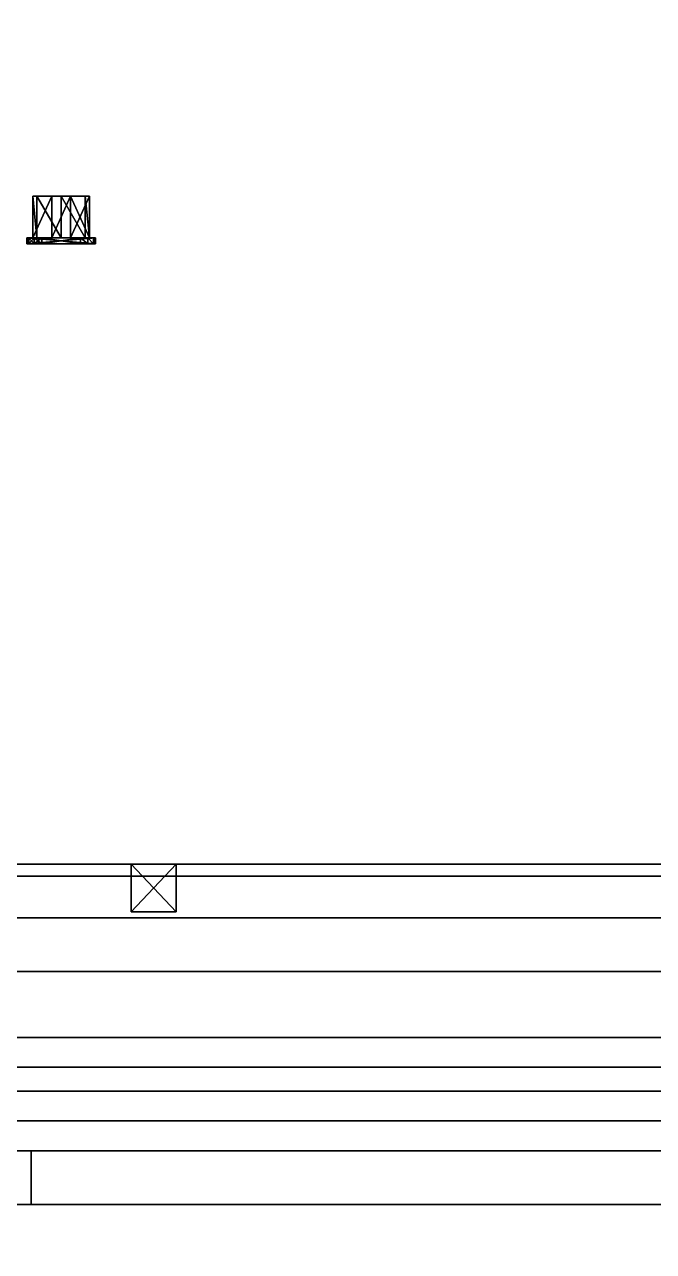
# Model space of a CAD drawing. Extents: x 0 to 2992, y -2739 to 0.
# Drawn here: x 969.8 to 1180.4, y -713.7 to -302.9 of the extents above; entities that cross this region are included whole.
import ezdxf

# ---------------------------------------------------------------- set-up
doc = ezdxf.new("R2010")
doc.units = 0
for name, color, linetype in [('LAYER0', 7, 'CONTINUOUS'), ('LAYER103', 7, 'CONTINUOUS'), ('LAYER112', 7, 'CONTINUOUS'), ('LAYER117', 7, 'CONTINUOUS'), ('LAYER126', 7, 'CONTINUOUS'), ('LAYER240', 9, 'CONTINUOUS'), ('LAYER258', 7, 'CONTINUOUS'), ('LAYER260', 7, 'CONTINUOUS'), ('LAYER263', 253, 'CONTINUOUS'), ('LAYER270', 7, 'CONTINUOUS'), ('LAYER283', 7, 'CONTINUOUS'), ('LAYER285', 7, 'CONTINUOUS'), ('LAYER288', 253, 'CONTINUOUS'), ('LAYER295', 7, 'CONTINUOUS'), ('LAYER308', 7, 'CONTINUOUS'), ('LAYER310', 7, 'CONTINUOUS'), ('LAYER313', 253, 'CONTINUOUS'), ('LAYER320', 7, 'CONTINUOUS'), ('LAYER333', 7, 'CONTINUOUS'), ('LAYER335', 7, 'CONTINUOUS'), ('LAYER338', 253, 'CONTINUOUS'), ('LAYER345', 7, 'CONTINUOUS'), ('LAYER362', 9, 'CONTINUOUS'), ('LAYER363', 9, 'CONTINUOUS'), ('LAYER92', 7, 'CONTINUOUS'), ('LAYER94', 7, 'CONTINUOUS'), ('LAYER97', 7, 'CONTINUOUS')]:
    doc.layers.add(name, color=color, linetype=linetype)

msp = doc.modelspace()

# ---------------------------------------------------------------- linework, layer by layer
at = {"layer": 'LAYER0', "invisible_edges": 1}
for points in [[(2992.49, 0), (0, -2716.32), (0, 0), (2992.49, 0)], [(2992.49, -2716.32, 5), (0, 0, 5), (0, -2716.32, 5), (2992.49, -2716.32, 5)], [(0, 0, 5), (2992.49, -2716.32, 5), (2992.49, 0, 5), (0, 0, 5)], [(0, -2716.32), (2992.49, 0), (2992.49, -2716.32), (0, -2716.32)]]:
    msp.add_3dface(points, dxfattribs=at)
at = {"layer": 'LAYER103', "invisible_edges": 1}
for points in [[(577, -144.6001, 871), (1364, -620.0001, 871), (1364, -144.6001, 871), (577, -144.6001, 871)], [(1364, -620.0001, 871), (577, -144.6001, 871), (577, -620.0001, 871), (1364, -620.0001, 871)], [(577, -620.0001, 853), (1364, -144.6001, 853), (1364, -620.0001, 853), (577, -620.0001, 853)], [(1364, -144.6001, 853), (577, -620.0001, 853), (577, -144.6001, 853), (1364, -144.6001, 853)], [(577, -620.0001, 853), (1364, -620.0001, 871), (577, -620.0001, 871), (577, -620.0001, 853)], [(1364, -620.0001, 871), (577, -620.0001, 853), (1364, -620.0001, 853), (1364, -620.0001, 871)]]:
    msp.add_3dface(points, dxfattribs=at)
at = {"layer": 'LAYER112'}
for points in [[(972.4824, -360.3, 875.5686), (982, -360.3, 869), (973.9165, -360.3, 866.613), (972.4824, -360.3, 875.5686)], [(982, -360.3, 875.5), (982, -360.3, 869), (972.4824, -360.3, 875.5686), (982, -360.3, 875.5)], [(978.8775, -360.3, 882), (982, -360.3, 875.5), (972.4824, -360.3, 875.5686), (978.8775, -360.3, 882)], [(973.9165, -374.3, 866.613), (972.4824, -360.3, 875.5686), (973.9165, -360.3, 866.613), (973.9165, -374.3, 866.613)], [(972.4824, -374.3, 875.5686), (972.4824, -360.3, 875.5686), (973.9165, -374.3, 866.613), (972.4824, -374.3, 875.5686)], [(972.4824, -374.3, 875.5686), (978.8775, -360.3, 882), (972.4824, -360.3, 875.5686), (972.4824, -374.3, 875.5686)], [(978.8775, -374.3, 882), (978.8775, -360.3, 882), (972.4824, -374.3, 875.5686), (978.8775, -374.3, 882)], [(972.4824, -374.3, 875.5686), (978.8775, -360.3, 882), (978.8775, -374.3, 882), (972.4824, -374.3, 875.5686)], [(972.4824, -360.3, 875.5686), (978.8775, -360.3, 882), (972.4824, -374.3, 875.5686), (972.4824, -360.3, 875.5686)], [(973.9165, -374.3, 866.613), (972.4824, -360.3, 875.5686), (972.4824, -374.3, 875.5686), (973.9165, -374.3, 866.613)], [(973.9165, -360.3, 866.613), (972.4824, -360.3, 875.5686), (973.9165, -374.3, 866.613), (973.9165, -360.3, 866.613)], [(972.4824, -360.3, 875.5686), (973.9165, -360.3, 866.613), (982, -360.3, 875.5), (972.4824, -360.3, 875.5686)], [(982, -360.3, 882), (972.4824, -360.3, 875.5686), (982, -360.3, 875.5), (982, -360.3, 882)], [(978.8775, -360.3, 882), (972.4824, -360.3, 875.5686), (982, -360.3, 882), (978.8775, -360.3, 882)], [(973.9165, -360.3, 866.613), (982, -360.3, 869), (982, -360.3, 862.5), (973.9165, -360.3, 866.613)], [(982, -374.3, 862.5), (973.9165, -360.3, 866.613), (982, -360.3, 862.5), (982, -374.3, 862.5)], [(973.9165, -374.3, 866.613), (973.9165, -360.3, 866.613), (982, -374.3, 862.5), (973.9165, -374.3, 866.613)], [(982, -374.3, 862.5), (973.9165, -360.3, 866.613), (973.9165, -374.3, 866.613), (982, -374.3, 862.5)], [(982, -360.3, 862.5), (973.9165, -360.3, 866.613), (982, -374.3, 862.5), (982, -360.3, 862.5)], [(973.9165, -360.3, 866.613), (982, -360.3, 862.5), (982, -360.3, 869), (973.9165, -360.3, 866.613)], [(982, -360.3, 875.5), (973.9165, -360.3, 866.613), (982, -360.3, 869), (982, -360.3, 875.5)], [(985.1225, -360.3, 882), (978.8775, -374.3, 882), (985.1225, -374.3, 882), (985.1225, -360.3, 882)], [(978.8775, -360.3, 882), (978.8775, -374.3, 882), (985.1225, -360.3, 882), (978.8775, -360.3, 882)], [(982, -360.3, 882), (982, -360.3, 875.5), (978.8775, -360.3, 882), (982, -360.3, 882)], [(978.8775, -374.3, 882), (985.1225, -360.3, 882), (985.1225, -374.3, 882), (978.8775, -374.3, 882)], [(978.8775, -360.3, 882), (985.1225, -360.3, 882), (978.8775, -374.3, 882), (978.8775, -360.3, 882)], [(982, -360.3, 869), (990.0835, -360.3, 866.613), (982, -360.3, 862.5), (982, -360.3, 869)], [(982, -360.3, 882), (991.5176, -360.3, 875.5686), (982, -360.3, 875.5), (982, -360.3, 882)], [(985.1225, -360.3, 882), (991.5176, -360.3, 875.5686), (982, -360.3, 882), (985.1225, -360.3, 882)], [(982, -360.3, 862.5), (990.0835, -374.3, 866.613), (982, -374.3, 862.5), (982, -360.3, 862.5)], [(990.0835, -360.3, 866.613), (990.0835, -374.3, 866.613), (982, -360.3, 862.5), (990.0835, -360.3, 866.613)], [(982, -360.3, 875.5), (990.0835, -360.3, 866.613), (982, -360.3, 869), (982, -360.3, 875.5)], [(991.5176, -360.3, 875.5686), (990.0835, -360.3, 866.613), (982, -360.3, 875.5), (991.5176, -360.3, 875.5686)], [(990.0835, -374.3, 866.613), (982, -360.3, 862.5), (982, -374.3, 862.5), (990.0835, -374.3, 866.613)], [(990.0835, -360.3, 866.613), (982, -360.3, 862.5), (990.0835, -374.3, 866.613), (990.0835, -360.3, 866.613)], [(990.0835, -360.3, 866.613), (982, -360.3, 862.5), (982, -360.3, 869), (990.0835, -360.3, 866.613)], [(982, -360.3, 875.5), (990.0835, -360.3, 866.613), (982, -360.3, 869), (982, -360.3, 875.5)], [(991.5176, -360.3, 875.5686), (990.0835, -360.3, 866.613), (982, -360.3, 875.5), (991.5176, -360.3, 875.5686)], [(982, -360.3, 882), (991.5176, -360.3, 875.5686), (982, -360.3, 875.5), (982, -360.3, 882)], [(985.1225, -360.3, 882), (991.5176, -360.3, 875.5686), (982, -360.3, 882), (985.1225, -360.3, 882)], [(991.5176, -374.3, 875.5686), (985.1225, -360.3, 882), (985.1225, -374.3, 882), (991.5176, -374.3, 875.5686)], [(991.5176, -360.3, 875.5686), (985.1225, -360.3, 882), (991.5176, -374.3, 875.5686), (991.5176, -360.3, 875.5686)], [(985.1225, -374.3, 882), (991.5176, -360.3, 875.5686), (991.5176, -374.3, 875.5686), (985.1225, -374.3, 882)], [(985.1225, -360.3, 882), (991.5176, -360.3, 875.5686), (985.1225, -374.3, 882), (985.1225, -360.3, 882)], [(990.0835, -360.3, 866.613), (991.5176, -374.3, 875.5686), (990.0835, -374.3, 866.613), (990.0835, -360.3, 866.613)], [(991.5176, -360.3, 875.5686), (991.5176, -374.3, 875.5686), (990.0835, -360.3, 866.613), (991.5176, -360.3, 875.5686)], [(991.5176, -374.3, 875.5686), (990.0835, -360.3, 866.613), (990.0835, -374.3, 866.613), (991.5176, -374.3, 875.5686)], [(991.5176, -360.3, 875.5686), (990.0835, -360.3, 866.613), (991.5176, -374.3, 875.5686), (991.5176, -360.3, 875.5686)], [(970.5, -374.3, 882), (993.5, -374.3, 866), (993.5, -374.3, 882), (970.5, -374.3, 882)], [(970.5, -374.3, 866), (993.5, -374.3, 866), (970.5, -374.3, 882), (970.5, -374.3, 866)], [(970.5, -374.3, 866), (970.5, -376.29, 882), (970.5, -376.29, 866), (970.5, -374.3, 866)], [(970.5, -374.3, 882), (970.5, -376.29, 882), (970.5, -374.3, 866), (970.5, -374.3, 882)], [(993.5, -376.29, 882), (970.5, -374.3, 882), (970.5, -376.29, 882), (993.5, -376.29, 882)], [(993.5, -374.3, 882), (970.5, -374.3, 882), (993.5, -376.29, 882), (993.5, -374.3, 882)], [(970.5, -376.29, 882), (970.5, -374.3, 866), (970.5, -376.29, 866), (970.5, -376.29, 882)], [(970.5, -374.3, 882), (970.5, -374.3, 866), (970.5, -376.29, 882), (970.5, -374.3, 882)], [(971.1699, -376.29, 863.5), (970.5, -374.3, 866), (971.1699, -374.3, 863.5), (971.1699, -376.29, 863.5)], [(970.5, -376.29, 866), (970.5, -374.3, 866), (971.1699, -376.29, 863.5), (970.5, -376.29, 866)], [(970.5, -376.29, 882), (993.5, -374.3, 882), (993.5, -376.29, 882), (970.5, -376.29, 882)], [(970.5, -374.3, 882), (993.5, -374.3, 882), (970.5, -376.29, 882), (970.5, -374.3, 882)], [(970.5, -374.3, 866), (993.5, -374.3, 882), (993.5, -374.3, 866), (970.5, -374.3, 866)], [(970.5, -374.3, 882), (993.5, -374.3, 882), (970.5, -374.3, 866), (970.5, -374.3, 882)], [(970.5, -374.3, 866), (993.5, -374.3, 866), (971.1699, -374.3, 863.5), (970.5, -374.3, 866)], [(992.8301, -374.3, 863.5), (970.5, -374.3, 866), (993.5, -374.3, 866), (992.8301, -374.3, 863.5)], [(971.1699, -374.3, 863.5), (970.5, -374.3, 866), (992.8301, -374.3, 863.5), (971.1699, -374.3, 863.5)], [(970.5, -376.29, 866), (971.1699, -374.3, 863.5), (971.1699, -376.29, 863.5), (970.5, -376.29, 866)], [(970.5, -374.3, 866), (971.1699, -374.3, 863.5), (970.5, -376.29, 866), (970.5, -374.3, 866)], [(970.5, -376.29, 882), (993.5, -376.29, 866), (993.5, -376.29, 882), (970.5, -376.29, 882)], [(970.5, -376.29, 866), (993.5, -376.29, 866), (970.5, -376.29, 882), (970.5, -376.29, 866)], [(993.5, -376.29, 866), (970.5, -376.29, 882), (970.5, -376.29, 866), (993.5, -376.29, 866)], [(993.5, -376.29, 882), (970.5, -376.29, 882), (993.5, -376.29, 866), (993.5, -376.29, 882)], [(970.5, -376.29, 866), (971.1699, -376.29, 863.5), (993.5, -376.29, 866), (970.5, -376.29, 866)], [(992.8301, -376.29, 863.5), (970.5, -376.29, 866), (993.5, -376.29, 866), (992.8301, -376.29, 863.5)], [(971.1699, -376.29, 863.5), (970.5, -376.29, 866), (992.8301, -376.29, 863.5), (971.1699, -376.29, 863.5)], [(973, -376.29, 861.6699), (971.1699, -374.3, 863.5), (973, -374.3, 861.6699), (973, -376.29, 861.6699)], [(971.1699, -376.29, 863.5), (971.1699, -374.3, 863.5), (973, -376.29, 861.6699), (971.1699, -376.29, 863.5)], [(971.1699, -374.3, 863.5), (993.5, -374.3, 866), (992.8301, -374.3, 863.5), (971.1699, -374.3, 863.5)], [(971.1699, -374.3, 863.5), (992.8301, -374.3, 863.5), (973, -374.3, 861.6699), (971.1699, -374.3, 863.5)], [(991, -374.3, 861.6699), (971.1699, -374.3, 863.5), (992.8301, -374.3, 863.5), (991, -374.3, 861.6699)], [(973, -374.3, 861.6699), (971.1699, -374.3, 863.5), (991, -374.3, 861.6699), (973, -374.3, 861.6699)], [(971.1699, -376.29, 863.5), (973, -374.3, 861.6699), (973, -376.29, 861.6699), (971.1699, -376.29, 863.5)], [(971.1699, -374.3, 863.5), (973, -374.3, 861.6699), (971.1699, -376.29, 863.5), (971.1699, -374.3, 863.5)], [(993.5, -376.29, 866), (971.1699, -376.29, 863.5), (992.8301, -376.29, 863.5), (993.5, -376.29, 866)], [(991, -376.29, 861.6699), (971.1699, -376.29, 863.5), (973, -376.29, 861.6699), (991, -376.29, 861.6699)], [(992.8301, -376.29, 863.5), (971.1699, -376.29, 863.5), (991, -376.29, 861.6699), (992.8301, -376.29, 863.5)], [(991, -376.29, 861.6699), (971.1699, -376.29, 863.5), (992.8301, -376.29, 863.5), (991, -376.29, 861.6699)], [(973, -376.29, 861.6699), (971.1699, -376.29, 863.5), (991, -376.29, 861.6699), (973, -376.29, 861.6699)], [(975.5, -376.29, 861), (973, -374.3, 861.6699), (975.5, -374.3, 861), (975.5, -376.29, 861)], [(973, -376.29, 861.6699), (973, -374.3, 861.6699), (975.5, -376.29, 861), (973, -376.29, 861.6699)], [(973, -374.3, 861.6699), (992.8301, -374.3, 863.5), (991, -374.3, 861.6699), (973, -374.3, 861.6699)], [(973, -374.3, 861.6699), (991, -374.3, 861.6699), (975.5, -374.3, 861), (973, -374.3, 861.6699)], [(988.5, -374.3, 861), (973, -374.3, 861.6699), (991, -374.3, 861.6699), (988.5, -374.3, 861)], [(975.5, -374.3, 861), (973, -374.3, 861.6699), (988.5, -374.3, 861), (975.5, -374.3, 861)], [(973, -376.29, 861.6699), (975.5, -374.3, 861), (975.5, -376.29, 861), (973, -376.29, 861.6699)], [(973, -374.3, 861.6699), (975.5, -374.3, 861), (973, -376.29, 861.6699), (973, -374.3, 861.6699)], [(988.5, -376.29, 861), (973, -376.29, 861.6699), (975.5, -376.29, 861), (988.5, -376.29, 861)], [(991, -376.29, 861.6699), (973, -376.29, 861.6699), (988.5, -376.29, 861), (991, -376.29, 861.6699)], [(988.5, -376.29, 861), (973, -376.29, 861.6699), (991, -376.29, 861.6699), (988.5, -376.29, 861)], [(975.5, -376.29, 861), (973, -376.29, 861.6699), (988.5, -376.29, 861), (975.5, -376.29, 861)], [(975.5, -374.3, 861), (988.5, -376.29, 861), (988.5, -374.3, 861), (975.5, -374.3, 861)], [(975.5, -376.29, 861), (988.5, -376.29, 861), (975.5, -374.3, 861), (975.5, -376.29, 861)], [(975.5, -376.29, 861), (988.5, -374.3, 861), (988.5, -376.29, 861), (975.5, -376.29, 861)], [(975.5, -374.3, 861), (988.5, -374.3, 861), (975.5, -376.29, 861), (975.5, -374.3, 861)], [(975.5, -374.3, 861), (991, -374.3, 861.6699), (988.5, -374.3, 861), (975.5, -374.3, 861)], [(984.9198, -376.3, 871.0916), (979.0802, -376.3, 882), (979.0802, -376.3, 871.0916), (984.9198, -376.3, 871.0916)], [(984.9198, -376.3, 882), (979.0802, -376.3, 882), (984.9198, -376.3, 871.0916), (984.9198, -376.3, 882)], [(988.5, -374.3, 861), (991, -376.29, 861.6699), (988.5, -376.29, 861), (988.5, -374.3, 861)], [(991, -374.3, 861.6699), (991, -376.29, 861.6699), (988.5, -374.3, 861), (991, -374.3, 861.6699)], [(991, -376.29, 861.6699), (988.5, -374.3, 861), (988.5, -376.29, 861), (991, -376.29, 861.6699)], [(991, -374.3, 861.6699), (988.5, -374.3, 861), (991, -376.29, 861.6699), (991, -374.3, 861.6699)], [(991, -374.3, 861.6699), (992.8301, -376.29, 863.5), (991, -376.29, 861.6699), (991, -374.3, 861.6699)], [(992.8301, -374.3, 863.5), (992.8301, -376.29, 863.5), (991, -374.3, 861.6699), (992.8301, -374.3, 863.5)], [(992.8301, -376.29, 863.5), (991, -374.3, 861.6699), (991, -376.29, 861.6699), (992.8301, -376.29, 863.5)], [(992.8301, -374.3, 863.5), (991, -374.3, 861.6699), (992.8301, -376.29, 863.5), (992.8301, -374.3, 863.5)], [(992.8301, -374.3, 863.5), (993.5, -376.29, 866), (992.8301, -376.29, 863.5), (992.8301, -374.3, 863.5)], [(993.5, -374.3, 866), (993.5, -376.29, 866), (992.8301, -374.3, 863.5), (993.5, -374.3, 866)], [(993.5, -376.29, 866), (992.8301, -374.3, 863.5), (992.8301, -376.29, 863.5), (993.5, -376.29, 866)], [(993.5, -374.3, 866), (992.8301, -374.3, 863.5), (993.5, -376.29, 866), (993.5, -374.3, 866)], [(993.5, -376.29, 866), (993.5, -374.3, 882), (993.5, -376.29, 882), (993.5, -376.29, 866)], [(993.5, -374.3, 866), (993.5, -374.3, 882), (993.5, -376.29, 866), (993.5, -374.3, 866)], [(993.5, -374.3, 882), (993.5, -376.29, 866), (993.5, -374.3, 866), (993.5, -374.3, 882)], [(993.5, -376.29, 882), (993.5, -376.29, 866), (993.5, -374.3, 882), (993.5, -376.29, 882)]]:
    msp.add_3dface(points, dxfattribs=at)
at = {"layer": 'LAYER117', "invisible_edges": 1}
for points in [[(577, -144.6001, 1989), (1364, -620.0001, 1989), (1364, -144.6001, 1989), (577, -144.6001, 1989)], [(1364, -620.0001, 1989), (577, -144.6001, 1989), (577, -620.0001, 1989), (1364, -620.0001, 1989)], [(577, -620.0001, 1971), (1364, -144.6001, 1971), (1364, -620.0001, 1971), (577, -620.0001, 1971)], [(1364, -144.6001, 1971), (577, -620.0001, 1971), (577, -144.6001, 1971), (1364, -144.6001, 1971)], [(577, -620.0001, 1971), (1364, -620.0001, 1989), (577, -620.0001, 1989), (577, -620.0001, 1971)], [(1364, -620.0001, 1989), (577, -620.0001, 1971), (1364, -620.0001, 1971), (1364, -620.0001, 1989)]]:
    msp.add_3dface(points, dxfattribs=at)
at = {"layer": 'LAYER126'}
for points in [[(972.4824, -360.3, 1993.569), (982, -360.3, 1987), (973.9165, -360.3, 1984.613), (972.4824, -360.3, 1993.569)], [(982, -360.3, 1993.5), (982, -360.3, 1987), (972.4824, -360.3, 1993.569), (982, -360.3, 1993.5)], [(978.8775, -360.3, 2000), (982, -360.3, 1993.5), (972.4824, -360.3, 1993.569), (978.8775, -360.3, 2000)], [(973.9165, -374.3, 1984.613), (972.4824, -360.3, 1993.569), (973.9165, -360.3, 1984.613), (973.9165, -374.3, 1984.613)], [(972.4824, -374.3, 1993.569), (972.4824, -360.3, 1993.569), (973.9165, -374.3, 1984.613), (972.4824, -374.3, 1993.569)], [(972.4824, -374.3, 1993.569), (978.8775, -360.3, 2000), (972.4824, -360.3, 1993.569), (972.4824, -374.3, 1993.569)], [(978.8775, -374.3, 2000), (978.8775, -360.3, 2000), (972.4824, -374.3, 1993.569), (978.8775, -374.3, 2000)], [(972.4824, -374.3, 1993.569), (978.8775, -360.3, 2000), (978.8775, -374.3, 2000), (972.4824, -374.3, 1993.569)], [(972.4824, -360.3, 1993.569), (978.8775, -360.3, 2000), (972.4824, -374.3, 1993.569), (972.4824, -360.3, 1993.569)], [(973.9165, -374.3, 1984.613), (972.4824, -360.3, 1993.569), (972.4824, -374.3, 1993.569), (973.9165, -374.3, 1984.613)], [(973.9165, -360.3, 1984.613), (972.4824, -360.3, 1993.569), (973.9165, -374.3, 1984.613), (973.9165, -360.3, 1984.613)], [(972.4824, -360.3, 1993.569), (973.9165, -360.3, 1984.613), (982, -360.3, 1993.5), (972.4824, -360.3, 1993.569)], [(982, -360.3, 2000), (972.4824, -360.3, 1993.569), (982, -360.3, 1993.5), (982, -360.3, 2000)], [(978.8775, -360.3, 2000), (972.4824, -360.3, 1993.569), (982, -360.3, 2000), (978.8775, -360.3, 2000)], [(973.9165, -360.3, 1984.613), (982, -360.3, 1987), (982, -360.3, 1980.5), (973.9165, -360.3, 1984.613)], [(982, -374.3, 1980.5), (973.9165, -360.3, 1984.613), (982, -360.3, 1980.5), (982, -374.3, 1980.5)], [(973.9165, -374.3, 1984.613), (973.9165, -360.3, 1984.613), (982, -374.3, 1980.5), (973.9165, -374.3, 1984.613)], [(982, -374.3, 1980.5), (973.9165, -360.3, 1984.613), (973.9165, -374.3, 1984.613), (982, -374.3, 1980.5)], [(982, -360.3, 1980.5), (973.9165, -360.3, 1984.613), (982, -374.3, 1980.5), (982, -360.3, 1980.5)], [(973.9165, -360.3, 1984.613), (982, -360.3, 1980.5), (982, -360.3, 1987), (973.9165, -360.3, 1984.613)], [(982, -360.3, 1993.5), (973.9165, -360.3, 1984.613), (982, -360.3, 1987), (982, -360.3, 1993.5)], [(985.1225, -360.3, 2000), (978.8775, -374.3, 2000), (985.1225, -374.3, 2000), (985.1225, -360.3, 2000)], [(978.8775, -360.3, 2000), (978.8775, -374.3, 2000), (985.1225, -360.3, 2000), (978.8775, -360.3, 2000)], [(982, -360.3, 2000), (982, -360.3, 1993.5), (978.8775, -360.3, 2000), (982, -360.3, 2000)], [(978.8775, -374.3, 2000), (985.1225, -360.3, 2000), (985.1225, -374.3, 2000), (978.8775, -374.3, 2000)], [(978.8775, -360.3, 2000), (985.1225, -360.3, 2000), (978.8775, -374.3, 2000), (978.8775, -360.3, 2000)], [(982, -360.3, 1987), (990.0835, -360.3, 1984.613), (982, -360.3, 1980.5), (982, -360.3, 1987)], [(982, -360.3, 2000), (991.5176, -360.3, 1993.569), (982, -360.3, 1993.5), (982, -360.3, 2000)], [(985.1225, -360.3, 2000), (991.5176, -360.3, 1993.569), (982, -360.3, 2000), (985.1225, -360.3, 2000)], [(982, -360.3, 1980.5), (990.0835, -374.3, 1984.613), (982, -374.3, 1980.5), (982, -360.3, 1980.5)], [(990.0835, -360.3, 1984.613), (990.0835, -374.3, 1984.613), (982, -360.3, 1980.5), (990.0835, -360.3, 1984.613)], [(982, -360.3, 1993.5), (990.0835, -360.3, 1984.613), (982, -360.3, 1987), (982, -360.3, 1993.5)], [(991.5176, -360.3, 1993.569), (990.0835, -360.3, 1984.613), (982, -360.3, 1993.5), (991.5176, -360.3, 1993.569)], [(990.0835, -374.3, 1984.613), (982, -360.3, 1980.5), (982, -374.3, 1980.5), (990.0835, -374.3, 1984.613)], [(990.0835, -360.3, 1984.613), (982, -360.3, 1980.5), (990.0835, -374.3, 1984.613), (990.0835, -360.3, 1984.613)], [(990.0835, -360.3, 1984.613), (982, -360.3, 1980.5), (982, -360.3, 1987), (990.0835, -360.3, 1984.613)], [(982, -360.3, 1993.5), (990.0835, -360.3, 1984.613), (982, -360.3, 1987), (982, -360.3, 1993.5)], [(991.5176, -360.3, 1993.569), (990.0835, -360.3, 1984.613), (982, -360.3, 1993.5), (991.5176, -360.3, 1993.569)], [(982, -360.3, 2000), (991.5176, -360.3, 1993.569), (982, -360.3, 1993.5), (982, -360.3, 2000)], [(985.1225, -360.3, 2000), (991.5176, -360.3, 1993.569), (982, -360.3, 2000), (985.1225, -360.3, 2000)], [(991.5176, -374.3, 1993.569), (985.1225, -360.3, 2000), (985.1225, -374.3, 2000), (991.5176, -374.3, 1993.569)], [(991.5176, -360.3, 1993.569), (985.1225, -360.3, 2000), (991.5176, -374.3, 1993.569), (991.5176, -360.3, 1993.569)], [(985.1225, -374.3, 2000), (991.5176, -360.3, 1993.569), (991.5176, -374.3, 1993.569), (985.1225, -374.3, 2000)], [(985.1225, -360.3, 2000), (991.5176, -360.3, 1993.569), (985.1225, -374.3, 2000), (985.1225, -360.3, 2000)], [(990.0835, -360.3, 1984.613), (991.5176, -374.3, 1993.569), (990.0835, -374.3, 1984.613), (990.0835, -360.3, 1984.613)], [(991.5176, -360.3, 1993.569), (991.5176, -374.3, 1993.569), (990.0835, -360.3, 1984.613), (991.5176, -360.3, 1993.569)], [(991.5176, -374.3, 1993.569), (990.0835, -360.3, 1984.613), (990.0835, -374.3, 1984.613), (991.5176, -374.3, 1993.569)], [(991.5176, -360.3, 1993.569), (990.0835, -360.3, 1984.613), (991.5176, -374.3, 1993.569), (991.5176, -360.3, 1993.569)], [(970.5, -374.3, 2000), (993.5, -374.3, 1984), (993.5, -374.3, 2000), (970.5, -374.3, 2000)], [(970.5, -374.3, 1984), (993.5, -374.3, 1984), (970.5, -374.3, 2000), (970.5, -374.3, 1984)], [(970.5, -374.3, 1984), (970.5, -376.29, 2000), (970.5, -376.29, 1984), (970.5, -374.3, 1984)], [(970.5, -374.3, 2000), (970.5, -376.29, 2000), (970.5, -374.3, 1984), (970.5, -374.3, 2000)], [(993.5, -376.29, 2000), (970.5, -374.3, 2000), (970.5, -376.29, 2000), (993.5, -376.29, 2000)], [(993.5, -374.3, 2000), (970.5, -374.3, 2000), (993.5, -376.29, 2000), (993.5, -374.3, 2000)], [(970.5, -376.29, 2000), (970.5, -374.3, 1984), (970.5, -376.29, 1984), (970.5, -376.29, 2000)], [(970.5, -374.3, 2000), (970.5, -374.3, 1984), (970.5, -376.29, 2000), (970.5, -374.3, 2000)], [(971.1699, -376.29, 1981.5), (970.5, -374.3, 1984), (971.1699, -374.3, 1981.5), (971.1699, -376.29, 1981.5)], [(970.5, -376.29, 1984), (970.5, -374.3, 1984), (971.1699, -376.29, 1981.5), (970.5, -376.29, 1984)], [(970.5, -376.29, 2000), (993.5, -374.3, 2000), (993.5, -376.29, 2000), (970.5, -376.29, 2000)], [(970.5, -374.3, 2000), (993.5, -374.3, 2000), (970.5, -376.29, 2000), (970.5, -374.3, 2000)], [(970.5, -374.3, 1984), (993.5, -374.3, 2000), (993.5, -374.3, 1984), (970.5, -374.3, 1984)], [(970.5, -374.3, 2000), (993.5, -374.3, 2000), (970.5, -374.3, 1984), (970.5, -374.3, 2000)], [(970.5, -374.3, 1984), (993.5, -374.3, 1984), (971.1699, -374.3, 1981.5), (970.5, -374.3, 1984)], [(992.8301, -374.3, 1981.5), (970.5, -374.3, 1984), (993.5, -374.3, 1984), (992.8301, -374.3, 1981.5)], [(971.1699, -374.3, 1981.5), (970.5, -374.3, 1984), (992.8301, -374.3, 1981.5), (971.1699, -374.3, 1981.5)], [(970.5, -376.29, 1984), (971.1699, -374.3, 1981.5), (971.1699, -376.29, 1981.5), (970.5, -376.29, 1984)], [(970.5, -374.3, 1984), (971.1699, -374.3, 1981.5), (970.5, -376.29, 1984), (970.5, -374.3, 1984)], [(970.5, -376.29, 2000), (993.5, -376.29, 1984), (993.5, -376.29, 2000), (970.5, -376.29, 2000)], [(970.5, -376.29, 1984), (993.5, -376.29, 1984), (970.5, -376.29, 2000), (970.5, -376.29, 1984)], [(993.5, -376.29, 1984), (970.5, -376.29, 2000), (970.5, -376.29, 1984), (993.5, -376.29, 1984)], [(993.5, -376.29, 2000), (970.5, -376.29, 2000), (993.5, -376.29, 1984), (993.5, -376.29, 2000)], [(970.5, -376.29, 1984), (971.1699, -376.29, 1981.5), (993.5, -376.29, 1984), (970.5, -376.29, 1984)], [(992.8301, -376.29, 1981.5), (970.5, -376.29, 1984), (993.5, -376.29, 1984), (992.8301, -376.29, 1981.5)], [(971.1699, -376.29, 1981.5), (970.5, -376.29, 1984), (992.8301, -376.29, 1981.5), (971.1699, -376.29, 1981.5)], [(973, -376.29, 1979.67), (971.1699, -374.3, 1981.5), (973, -374.3, 1979.67), (973, -376.29, 1979.67)], [(971.1699, -376.29, 1981.5), (971.1699, -374.3, 1981.5), (973, -376.29, 1979.67), (971.1699, -376.29, 1981.5)], [(971.1699, -374.3, 1981.5), (993.5, -374.3, 1984), (992.8301, -374.3, 1981.5), (971.1699, -374.3, 1981.5)], [(971.1699, -374.3, 1981.5), (992.8301, -374.3, 1981.5), (973, -374.3, 1979.67), (971.1699, -374.3, 1981.5)], [(991, -374.3, 1979.67), (971.1699, -374.3, 1981.5), (992.8301, -374.3, 1981.5), (991, -374.3, 1979.67)], [(973, -374.3, 1979.67), (971.1699, -374.3, 1981.5), (991, -374.3, 1979.67), (973, -374.3, 1979.67)], [(971.1699, -376.29, 1981.5), (973, -374.3, 1979.67), (973, -376.29, 1979.67), (971.1699, -376.29, 1981.5)], [(971.1699, -374.3, 1981.5), (973, -374.3, 1979.67), (971.1699, -376.29, 1981.5), (971.1699, -374.3, 1981.5)], [(993.5, -376.29, 1984), (971.1699, -376.29, 1981.5), (992.8301, -376.29, 1981.5), (993.5, -376.29, 1984)], [(991, -376.29, 1979.67), (971.1699, -376.29, 1981.5), (973, -376.29, 1979.67), (991, -376.29, 1979.67)], [(992.8301, -376.29, 1981.5), (971.1699, -376.29, 1981.5), (991, -376.29, 1979.67), (992.8301, -376.29, 1981.5)], [(991, -376.29, 1979.67), (971.1699, -376.29, 1981.5), (992.8301, -376.29, 1981.5), (991, -376.29, 1979.67)], [(973, -376.29, 1979.67), (971.1699, -376.29, 1981.5), (991, -376.29, 1979.67), (973, -376.29, 1979.67)], [(975.5, -376.29, 1979), (973, -374.3, 1979.67), (975.5, -374.3, 1979), (975.5, -376.29, 1979)], [(973, -376.29, 1979.67), (973, -374.3, 1979.67), (975.5, -376.29, 1979), (973, -376.29, 1979.67)], [(973, -374.3, 1979.67), (992.8301, -374.3, 1981.5), (991, -374.3, 1979.67), (973, -374.3, 1979.67)], [(973, -374.3, 1979.67), (991, -374.3, 1979.67), (975.5, -374.3, 1979), (973, -374.3, 1979.67)], [(988.5, -374.3, 1979), (973, -374.3, 1979.67), (991, -374.3, 1979.67), (988.5, -374.3, 1979)], [(975.5, -374.3, 1979), (973, -374.3, 1979.67), (988.5, -374.3, 1979), (975.5, -374.3, 1979)], [(973, -376.29, 1979.67), (975.5, -374.3, 1979), (975.5, -376.29, 1979), (973, -376.29, 1979.67)], [(973, -374.3, 1979.67), (975.5, -374.3, 1979), (973, -376.29, 1979.67), (973, -374.3, 1979.67)], [(988.5, -376.29, 1979), (973, -376.29, 1979.67), (975.5, -376.29, 1979), (988.5, -376.29, 1979)], [(991, -376.29, 1979.67), (973, -376.29, 1979.67), (988.5, -376.29, 1979), (991, -376.29, 1979.67)], [(988.5, -376.29, 1979), (973, -376.29, 1979.67), (991, -376.29, 1979.67), (988.5, -376.29, 1979)], [(975.5, -376.29, 1979), (973, -376.29, 1979.67), (988.5, -376.29, 1979), (975.5, -376.29, 1979)], [(975.5, -374.3, 1979), (988.5, -376.29, 1979), (988.5, -374.3, 1979), (975.5, -374.3, 1979)], [(975.5, -376.29, 1979), (988.5, -376.29, 1979), (975.5, -374.3, 1979), (975.5, -376.29, 1979)], [(975.5, -376.29, 1979), (988.5, -374.3, 1979), (988.5, -376.29, 1979), (975.5, -376.29, 1979)], [(975.5, -374.3, 1979), (988.5, -374.3, 1979), (975.5, -376.29, 1979), (975.5, -374.3, 1979)], [(975.5, -374.3, 1979), (991, -374.3, 1979.67), (988.5, -374.3, 1979), (975.5, -374.3, 1979)], [(984.9198, -376.3, 1989.092), (979.0802, -376.3, 2000), (979.0802, -376.3, 1989.092), (984.9198, -376.3, 1989.092)], [(984.9198, -376.3, 2000), (979.0802, -376.3, 2000), (984.9198, -376.3, 1989.092), (984.9198, -376.3, 2000)], [(988.5, -374.3, 1979), (991, -376.29, 1979.67), (988.5, -376.29, 1979), (988.5, -374.3, 1979)], [(991, -374.3, 1979.67), (991, -376.29, 1979.67), (988.5, -374.3, 1979), (991, -374.3, 1979.67)], [(991, -376.29, 1979.67), (988.5, -374.3, 1979), (988.5, -376.29, 1979), (991, -376.29, 1979.67)], [(991, -374.3, 1979.67), (988.5, -374.3, 1979), (991, -376.29, 1979.67), (991, -374.3, 1979.67)], [(991, -374.3, 1979.67), (992.8301, -376.29, 1981.5), (991, -376.29, 1979.67), (991, -374.3, 1979.67)], [(992.8301, -374.3, 1981.5), (992.8301, -376.29, 1981.5), (991, -374.3, 1979.67), (992.8301, -374.3, 1981.5)], [(992.8301, -376.29, 1981.5), (991, -374.3, 1979.67), (991, -376.29, 1979.67), (992.8301, -376.29, 1981.5)], [(992.8301, -374.3, 1981.5), (991, -374.3, 1979.67), (992.8301, -376.29, 1981.5), (992.8301, -374.3, 1981.5)], [(992.8301, -374.3, 1981.5), (993.5, -376.29, 1984), (992.8301, -376.29, 1981.5), (992.8301, -374.3, 1981.5)], [(993.5, -374.3, 1984), (993.5, -376.29, 1984), (992.8301, -374.3, 1981.5), (993.5, -374.3, 1984)], [(993.5, -376.29, 1984), (992.8301, -374.3, 1981.5), (992.8301, -376.29, 1981.5), (993.5, -376.29, 1984)], [(993.5, -374.3, 1984), (992.8301, -374.3, 1981.5), (993.5, -376.29, 1984), (993.5, -374.3, 1984)], [(993.5, -376.29, 1984), (993.5, -374.3, 2000), (993.5, -376.29, 2000), (993.5, -376.29, 1984)], [(993.5, -374.3, 1984), (993.5, -374.3, 2000), (993.5, -376.29, 1984), (993.5, -374.3, 1984)], [(993.5, -374.3, 2000), (993.5, -376.29, 1984), (993.5, -374.3, 1984), (993.5, -374.3, 2000)], [(993.5, -376.29, 2000), (993.5, -376.29, 1984), (993.5, -374.3, 2000), (993.5, -376.29, 2000)]]:
    msp.add_3dface(points, dxfattribs=at)
at = {"layer": 'LAYER240', "invisible_edges": 1}
for points in [[(972, -680, 2542), (1380, -680, 88), (972, -680, 88), (972, -680, 2542)], [(1380, -680, 88), (972, -680, 2542), (1380, -680, 2542), (1380, -680, 88)], [(972, -698, 88), (1380, -680, 88), (1380, -698, 88), (972, -698, 88)], [(1380, -680, 88), (972, -698, 88), (972, -680, 88), (1380, -680, 88)], [(972, -680, 2542), (1380, -698, 2542), (1380, -680, 2542), (972, -680, 2542)], [(1380, -698, 2542), (972, -680, 2542), (972, -698, 2542), (1380, -698, 2542)], [(972, -698, 88), (972, -680, 2542), (972, -680, 88), (972, -698, 88)], [(972, -680, 2542), (972, -698, 88), (972, -698, 2542), (972, -680, 2542)], [(1380, -698, 2542), (972, -698, 88), (1380, -698, 88), (1380, -698, 2542)], [(972, -698, 88), (1380, -698, 2542), (972, -698, 2542), (972, -698, 88)]]:
    msp.add_3dface(points, dxfattribs=at)
at = {"layer": 'LAYER258', "invisible_edges": 1}
for points in [[(615, -602, 289.75), (1326, -602, 106), (615, -602, 106), (615, -602, 289.75)], [(1326, -602, 106), (615, -602, 289.75), (1326, -602, 289.75), (1326, -602, 106)], [(615, -620, 106), (1326, -602, 106), (1326, -620, 106), (615, -620, 106)], [(1326, -602, 106), (615, -620, 106), (615, -602, 106), (1326, -602, 106)], [(615, -602, 289.75), (1326, -620, 289.75), (1326, -602, 289.75), (615, -602, 289.75)], [(1326, -620, 289.75), (615, -602, 289.75), (615, -620, 289.75), (1326, -620, 289.75)], [(1326, -620, 289.75), (615, -620, 106), (1326, -620, 106), (1326, -620, 289.75)], [(615, -620, 106), (1326, -620, 289.75), (615, -620, 289.75), (615, -620, 106)]]:
    msp.add_3dface(points, dxfattribs=at)
at = {"layer": 'LAYER260', "invisible_edges": 1}
for points in [[(644, -584, 113), (1297, -602, 113), (644, -602, 113), (644, -584, 113)], [(1297, -602, 113), (644, -584, 113), (1297, -584, 113), (1297, -602, 113)], [(1297, -584, 267.75), (644, -602, 267.75), (1297, -602, 267.75), (1297, -584, 267.75)], [(644, -602, 267.75), (1297, -584, 267.75), (644, -584, 267.75), (644, -602, 267.75)], [(644, -584, 113), (1297, -584, 267.75), (1297, -584, 113), (644, -584, 113)], [(1297, -584, 267.75), (644, -584, 113), (644, -584, 267.75), (1297, -584, 267.75)], [(644, -602, 267.75), (1297, -602, 113), (1297, -602, 267.75), (644, -602, 267.75)], [(1297, -602, 113), (644, -602, 267.75), (644, -602, 113), (1297, -602, 113)]]:
    msp.add_3dface(points, dxfattribs=at)
at = {"layer": 'LAYER263'}
for points in [[(1020.5, -600, 175.375), (1005.5, -600, 175.375), (1020.5, -584, 175.375), (1020.5, -600, 175.375)], [(1020.5, -584, 175.375), (1005.5, -600, 175.375), (1005.5, -584, 175.375), (1020.5, -584, 175.375)], [(1020.5, -584, 175.375), (1005.5, -584, 175.375), (1020.5, -584, 190.375), (1020.5, -584, 175.375)], [(1020.5, -584, 190.375), (1005.5, -584, 175.375), (1005.5, -584, 190.375), (1020.5, -584, 190.375)], [(1020.5, -584, 190.375), (1005.5, -584, 190.375), (1020.5, -600, 190.375), (1020.5, -584, 190.375)], [(1020.5, -600, 190.375), (1005.5, -584, 190.375), (1005.5, -600, 190.375), (1020.5, -600, 190.375)], [(1005.5, -600, 175.375), (1005.5, -600, 190.375), (1005.5, -584, 175.375), (1005.5, -600, 175.375)], [(1005.5, -584, 175.375), (1005.5, -600, 190.375), (1005.5, -584, 190.375), (1005.5, -584, 175.375)], [(1020.5, -584, 175.375), (1020.5, -584, 190.375), (1020.5, -600, 175.375), (1020.5, -584, 175.375)], [(1020.5, -600, 175.375), (1020.5, -584, 190.375), (1020.5, -600, 190.375), (1020.5, -600, 175.375)], [(1020.5, -600, 175.375), (1020.5, -600, 190.375), (1005.5, -600, 175.375), (1020.5, -600, 175.375)], [(1005.5, -600, 175.375), (1020.5, -600, 190.375), (1005.5, -600, 190.375), (1005.5, -600, 175.375)]]:
    msp.add_3dface(points, dxfattribs=at)
at = {"layer": 'LAYER270', "invisible_edges": 1}
for points in [[(1301, -216, 126.5), (640, -588, 126.5), (640, -216, 126.5), (1301, -216, 126.5)], [(640, -588, 126.5), (1301, -216, 126.5), (1301, -588, 126.5), (640, -588, 126.5)], [(1301, -588, 132.5), (640, -216, 132.5), (640, -588, 132.5), (1301, -588, 132.5)], [(640, -216, 132.5), (1301, -588, 132.5), (1301, -216, 132.5), (640, -216, 132.5)], [(1301, -588, 132.5), (640, -588, 126.5), (1301, -588, 126.5), (1301, -588, 132.5)], [(640, -588, 126.5), (1301, -588, 132.5), (640, -588, 132.5), (640, -588, 126.5)]]:
    msp.add_3dface(points, dxfattribs=at)
at = {"layer": 'LAYER283', "invisible_edges": 1}
for points in [[(615, -602, 476.5), (1326, -602, 292.75), (615, -602, 292.75), (615, -602, 476.5)], [(1326, -602, 292.75), (615, -602, 476.5), (1326, -602, 476.5), (1326, -602, 292.75)], [(615, -620, 292.75), (1326, -602, 292.75), (1326, -620, 292.75), (615, -620, 292.75)], [(1326, -602, 292.75), (615, -620, 292.75), (615, -602, 292.75), (1326, -602, 292.75)], [(615, -602, 476.5), (1326, -620, 476.5), (1326, -602, 476.5), (615, -602, 476.5)], [(1326, -620, 476.5), (615, -602, 476.5), (615, -620, 476.5), (1326, -620, 476.5)], [(1326, -620, 476.5), (615, -620, 292.75), (1326, -620, 292.75), (1326, -620, 476.5)], [(615, -620, 292.75), (1326, -620, 476.5), (615, -620, 476.5), (615, -620, 292.75)]]:
    msp.add_3dface(points, dxfattribs=at)
at = {"layer": 'LAYER285', "invisible_edges": 1}
for points in [[(644, -584, 299.75), (1297, -602, 299.75), (644, -602, 299.75), (644, -584, 299.75)], [(1297, -602, 299.75), (644, -584, 299.75), (1297, -584, 299.75), (1297, -602, 299.75)], [(1297, -584, 454.5), (644, -602, 454.5), (1297, -602, 454.5), (1297, -584, 454.5)], [(644, -602, 454.5), (1297, -584, 454.5), (644, -584, 454.5), (644, -602, 454.5)], [(644, -584, 299.75), (1297, -584, 454.5), (1297, -584, 299.75), (644, -584, 299.75)], [(1297, -584, 454.5), (644, -584, 299.75), (644, -584, 454.5), (1297, -584, 454.5)], [(644, -602, 454.5), (1297, -602, 299.75), (1297, -602, 454.5), (644, -602, 454.5)], [(1297, -602, 299.75), (644, -602, 454.5), (644, -602, 299.75), (1297, -602, 299.75)]]:
    msp.add_3dface(points, dxfattribs=at)
at = {"layer": 'LAYER288'}
for points in [[(1020.5, -600, 362.125), (1005.5, -600, 362.125), (1020.5, -584, 362.125), (1020.5, -600, 362.125)], [(1020.5, -584, 362.125), (1005.5, -600, 362.125), (1005.5, -584, 362.125), (1020.5, -584, 362.125)], [(1020.5, -584, 362.125), (1005.5, -584, 362.125), (1020.5, -584, 377.125), (1020.5, -584, 362.125)], [(1020.5, -584, 377.125), (1005.5, -584, 362.125), (1005.5, -584, 377.125), (1020.5, -584, 377.125)], [(1020.5, -584, 377.125), (1005.5, -584, 377.125), (1020.5, -600, 377.125), (1020.5, -584, 377.125)], [(1020.5, -600, 377.125), (1005.5, -584, 377.125), (1005.5, -600, 377.125), (1020.5, -600, 377.125)], [(1005.5, -600, 362.125), (1005.5, -600, 377.125), (1005.5, -584, 362.125), (1005.5, -600, 362.125)], [(1005.5, -584, 362.125), (1005.5, -600, 377.125), (1005.5, -584, 377.125), (1005.5, -584, 362.125)], [(1020.5, -584, 362.125), (1020.5, -584, 377.125), (1020.5, -600, 362.125), (1020.5, -584, 362.125)], [(1020.5, -600, 362.125), (1020.5, -584, 377.125), (1020.5, -600, 377.125), (1020.5, -600, 362.125)], [(1020.5, -600, 362.125), (1020.5, -600, 377.125), (1005.5, -600, 362.125), (1020.5, -600, 362.125)], [(1005.5, -600, 362.125), (1020.5, -600, 377.125), (1005.5, -600, 377.125), (1005.5, -600, 362.125)]]:
    msp.add_3dface(points, dxfattribs=at)
at = {"layer": 'LAYER295', "invisible_edges": 1}
for points in [[(1301, -216, 313.25), (640, -588, 313.25), (640, -216, 313.25), (1301, -216, 313.25)], [(640, -588, 313.25), (1301, -216, 313.25), (1301, -588, 313.25), (640, -588, 313.25)], [(1301, -588, 319.25), (640, -216, 319.25), (640, -588, 319.25), (1301, -588, 319.25)], [(640, -216, 319.25), (1301, -588, 319.25), (1301, -216, 319.25), (640, -216, 319.25)], [(1301, -588, 319.25), (640, -588, 313.25), (1301, -588, 313.25), (1301, -588, 319.25)], [(640, -588, 313.25), (1301, -588, 319.25), (640, -588, 319.25), (640, -588, 313.25)]]:
    msp.add_3dface(points, dxfattribs=at)
at = {"layer": 'LAYER308', "invisible_edges": 1}
for points in [[(615, -602, 663.25), (1326, -602, 479.5), (615, -602, 479.5), (615, -602, 663.25)], [(1326, -602, 479.5), (615, -602, 663.25), (1326, -602, 663.25), (1326, -602, 479.5)], [(615, -620, 479.5), (1326, -602, 479.5), (1326, -620, 479.5), (615, -620, 479.5)], [(1326, -602, 479.5), (615, -620, 479.5), (615, -602, 479.5), (1326, -602, 479.5)], [(615, -602, 663.25), (1326, -620, 663.25), (1326, -602, 663.25), (615, -602, 663.25)], [(1326, -620, 663.25), (615, -602, 663.25), (615, -620, 663.25), (1326, -620, 663.25)], [(1326, -620, 663.25), (615, -620, 479.5), (1326, -620, 479.5), (1326, -620, 663.25)], [(615, -620, 479.5), (1326, -620, 663.25), (615, -620, 663.25), (615, -620, 479.5)]]:
    msp.add_3dface(points, dxfattribs=at)
at = {"layer": 'LAYER310', "invisible_edges": 1}
for points in [[(644, -584, 486.5), (1297, -602, 486.5), (644, -602, 486.5), (644, -584, 486.5)], [(1297, -602, 486.5), (644, -584, 486.5), (1297, -584, 486.5), (1297, -602, 486.5)], [(1297, -584, 641.25), (644, -602, 641.25), (1297, -602, 641.25), (1297, -584, 641.25)], [(644, -602, 641.25), (1297, -584, 641.25), (644, -584, 641.25), (644, -602, 641.25)], [(644, -584, 486.5), (1297, -584, 641.25), (1297, -584, 486.5), (644, -584, 486.5)], [(1297, -584, 641.25), (644, -584, 486.5), (644, -584, 641.25), (1297, -584, 641.25)], [(644, -602, 641.25), (1297, -602, 486.5), (1297, -602, 641.25), (644, -602, 641.25)], [(1297, -602, 486.5), (644, -602, 641.25), (644, -602, 486.5), (1297, -602, 486.5)]]:
    msp.add_3dface(points, dxfattribs=at)
at = {"layer": 'LAYER313'}
for points in [[(1020.5, -600, 548.875), (1005.5, -600, 548.875), (1020.5, -584, 548.875), (1020.5, -600, 548.875)], [(1020.5, -584, 548.875), (1005.5, -600, 548.875), (1005.5, -584, 548.875), (1020.5, -584, 548.875)], [(1020.5, -584, 548.875), (1005.5, -584, 548.875), (1020.5, -584, 563.875), (1020.5, -584, 548.875)], [(1020.5, -584, 563.875), (1005.5, -584, 548.875), (1005.5, -584, 563.875), (1020.5, -584, 563.875)], [(1020.5, -584, 563.875), (1005.5, -584, 563.875), (1020.5, -600, 563.875), (1020.5, -584, 563.875)], [(1020.5, -600, 563.875), (1005.5, -584, 563.875), (1005.5, -600, 563.875), (1020.5, -600, 563.875)], [(1005.5, -600, 548.875), (1005.5, -600, 563.875), (1005.5, -584, 548.875), (1005.5, -600, 548.875)], [(1005.5, -584, 548.875), (1005.5, -600, 563.875), (1005.5, -584, 563.875), (1005.5, -584, 548.875)], [(1020.5, -584, 548.875), (1020.5, -584, 563.875), (1020.5, -600, 548.875), (1020.5, -584, 548.875)], [(1020.5, -600, 548.875), (1020.5, -584, 563.875), (1020.5, -600, 563.875), (1020.5, -600, 548.875)], [(1020.5, -600, 548.875), (1020.5, -600, 563.875), (1005.5, -600, 548.875), (1020.5, -600, 548.875)], [(1005.5, -600, 548.875), (1020.5, -600, 563.875), (1005.5, -600, 563.875), (1005.5, -600, 548.875)]]:
    msp.add_3dface(points, dxfattribs=at)
at = {"layer": 'LAYER320', "invisible_edges": 1}
for points in [[(1301, -216, 500), (640, -588, 500), (640, -216, 500), (1301, -216, 500)], [(640, -588, 500), (1301, -216, 500), (1301, -588, 500), (640, -588, 500)], [(1301, -588, 506), (640, -216, 506), (640, -588, 506), (1301, -588, 506)], [(640, -216, 506), (1301, -588, 506), (1301, -216, 506), (640, -216, 506)], [(1301, -588, 506), (640, -588, 500), (1301, -588, 500), (1301, -588, 506)], [(640, -588, 500), (1301, -588, 506), (640, -588, 506), (640, -588, 500)]]:
    msp.add_3dface(points, dxfattribs=at)
at = {"layer": 'LAYER333', "invisible_edges": 1}
for points in [[(615, -602, 850), (1326, -602, 666.25), (615, -602, 666.25), (615, -602, 850)], [(1326, -602, 666.25), (615, -602, 850), (1326, -602, 850), (1326, -602, 666.25)], [(615, -620, 666.25), (1326, -602, 666.25), (1326, -620, 666.25), (615, -620, 666.25)], [(1326, -602, 666.25), (615, -620, 666.25), (615, -602, 666.25), (1326, -602, 666.25)], [(615, -602, 850), (1326, -620, 850), (1326, -602, 850), (615, -602, 850)], [(1326, -620, 850), (615, -602, 850), (615, -620, 850), (1326, -620, 850)], [(1326, -620, 850), (615, -620, 666.25), (1326, -620, 666.25), (1326, -620, 850)], [(615, -620, 666.25), (1326, -620, 850), (615, -620, 850), (615, -620, 666.25)]]:
    msp.add_3dface(points, dxfattribs=at)
at = {"layer": 'LAYER335', "invisible_edges": 1}
for points in [[(644, -584, 673.25), (1297, -602, 673.25), (644, -602, 673.25), (644, -584, 673.25)], [(1297, -602, 673.25), (644, -584, 673.25), (1297, -584, 673.25), (1297, -602, 673.25)], [(1297, -584, 828), (644, -602, 828), (1297, -602, 828), (1297, -584, 828)], [(644, -602, 828), (1297, -584, 828), (644, -584, 828), (644, -602, 828)], [(644, -584, 673.25), (1297, -584, 828), (1297, -584, 673.25), (644, -584, 673.25)], [(1297, -584, 828), (644, -584, 673.25), (644, -584, 828), (1297, -584, 828)], [(644, -602, 828), (1297, -602, 673.25), (1297, -602, 828), (644, -602, 828)], [(1297, -602, 673.25), (644, -602, 828), (644, -602, 673.25), (1297, -602, 673.25)]]:
    msp.add_3dface(points, dxfattribs=at)
at = {"layer": 'LAYER338'}
for points in [[(1020.5, -600, 735.625), (1005.5, -600, 735.625), (1020.5, -584, 735.625), (1020.5, -600, 735.625)], [(1020.5, -584, 735.625), (1005.5, -600, 735.625), (1005.5, -584, 735.625), (1020.5, -584, 735.625)], [(1020.5, -584, 735.625), (1005.5, -584, 735.625), (1020.5, -584, 750.625), (1020.5, -584, 735.625)], [(1020.5, -584, 750.625), (1005.5, -584, 735.625), (1005.5, -584, 750.625), (1020.5, -584, 750.625)], [(1020.5, -584, 750.625), (1005.5, -584, 750.625), (1020.5, -600, 750.625), (1020.5, -584, 750.625)], [(1020.5, -600, 750.625), (1005.5, -584, 750.625), (1005.5, -600, 750.625), (1020.5, -600, 750.625)], [(1005.5, -600, 735.625), (1005.5, -600, 750.625), (1005.5, -584, 735.625), (1005.5, -600, 735.625)], [(1005.5, -584, 735.625), (1005.5, -600, 750.625), (1005.5, -584, 750.625), (1005.5, -584, 735.625)], [(1020.5, -584, 735.625), (1020.5, -584, 750.625), (1020.5, -600, 735.625), (1020.5, -584, 735.625)], [(1020.5, -600, 735.625), (1020.5, -584, 750.625), (1020.5, -600, 750.625), (1020.5, -600, 735.625)], [(1020.5, -600, 735.625), (1020.5, -600, 750.625), (1005.5, -600, 735.625), (1020.5, -600, 735.625)], [(1005.5, -600, 735.625), (1020.5, -600, 750.625), (1005.5, -600, 750.625), (1005.5, -600, 735.625)]]:
    msp.add_3dface(points, dxfattribs=at)
at = {"layer": 'LAYER345', "invisible_edges": 1}
for points in [[(1301, -216, 686.75), (640, -588, 686.75), (640, -216, 686.75), (1301, -216, 686.75)], [(640, -588, 686.75), (1301, -216, 686.75), (1301, -588, 686.75), (640, -588, 686.75)], [(1301, -588, 692.75), (640, -216, 692.75), (640, -588, 692.75), (1301, -588, 692.75)], [(640, -216, 692.75), (1301, -588, 692.75), (1301, -216, 692.75), (640, -216, 692.75)], [(1301, -588, 692.75), (640, -588, 686.75), (1301, -588, 686.75), (1301, -588, 692.75)], [(640, -588, 686.75), (1301, -588, 692.75), (640, -588, 692.75), (640, -588, 686.75)]]:
    msp.add_3dface(points, dxfattribs=at)
at = {"layer": 'LAYER362', "invisible_edges": 1}
for points in [[(1382, -652, 2645), (148, -670, 2645), (1382, -670, 2645), (1382, -652, 2645)], [(148, -670, 2645), (1382, -652, 2645), (148, -652, 2645), (148, -670, 2645)], [(148, -652, 2545), (1382, -670, 2545), (148, -670, 2545), (148, -652, 2545)], [(1382, -670, 2545), (148, -652, 2545), (1382, -652, 2545), (1382, -670, 2545)], [(1382, -652, 2645), (148, -652, 2545), (148, -652, 2645), (1382, -652, 2645)], [(148, -652, 2545), (1382, -652, 2645), (1382, -652, 2545), (148, -652, 2545)], [(1382, -670, 2545), (148, -670, 2645), (148, -670, 2545), (1382, -670, 2545)], [(148, -670, 2645), (1382, -670, 2545), (1382, -670, 2645), (148, -670, 2645)]]:
    msp.add_3dface(points, dxfattribs=at)
at = {"layer": 'LAYER363', "invisible_edges": 1}
for points in [[(1382, -680, 85), (148, -698, 85), (1382, -698, 85), (1382, -680, 85)], [(148, -698, 85), (1382, -680, 85), (148, -680, 85), (148, -698, 85)], [(148, -680, 5), (1382, -698, 5), (148, -698, 5), (148, -680, 5)], [(1382, -698, 5), (148, -680, 5), (1382, -680, 5), (1382, -698, 5)], [(1382, -680, 85), (148, -680, 5), (148, -680, 85), (1382, -680, 85)], [(148, -680, 5), (1382, -680, 85), (1382, -680, 5), (148, -680, 5)], [(1382, -698, 5), (148, -698, 85), (148, -698, 5), (1382, -698, 5)], [(148, -698, 85), (1382, -698, 5), (1382, -698, 85), (148, -698, 85)]]:
    msp.add_3dface(points, dxfattribs=at)
at = {"layer": 'LAYER92', "invisible_edges": 1}
for points in [[(1364, -120, 85), (577, -680, 85), (577, -120, 85), (1364, -120, 85)], [(577, -680, 85), (1364, -120, 85), (1364, -680, 85), (577, -680, 85)], [(1364, -680, 103), (577, -120, 103), (577, -680, 103), (1364, -680, 103)], [(577, -120, 103), (1364, -680, 103), (1364, -120, 103), (577, -120, 103)], [(1364, -680, 103), (577, -680, 85), (1364, -680, 85), (1364, -680, 103)], [(577, -680, 85), (1364, -680, 103), (577, -680, 103), (577, -680, 85)]]:
    msp.add_3dface(points, dxfattribs=at)
at = {"layer": 'LAYER94', "invisible_edges": 1}
for points in [[(1364, -642, 85), (577, -642, 5), (577, -642, 85), (1364, -642, 85)], [(577, -642, 5), (1364, -642, 85), (1364, -642, 5), (577, -642, 5)], [(1364, -660, 5), (577, -642, 5), (1364, -642, 5), (1364, -660, 5)], [(577, -642, 5), (1364, -660, 5), (577, -660, 5), (577, -642, 5)], [(577, -660, 85), (1364, -642, 85), (577, -642, 85), (577, -660, 85)], [(1364, -642, 85), (577, -660, 85), (1364, -660, 85), (1364, -642, 85)], [(1364, -660, 5), (577, -660, 85), (577, -660, 5), (1364, -660, 5)], [(577, -660, 85), (1364, -660, 5), (1364, -660, 85), (577, -660, 85)]]:
    msp.add_3dface(points, dxfattribs=at)
at = {"layer": 'LAYER97', "invisible_edges": 1}
for points in [[(577, -120, 2544), (1364, -680, 2544), (1364, -120, 2544), (577, -120, 2544)], [(1364, -680, 2544), (577, -120, 2544), (577, -680, 2544), (1364, -680, 2544)], [(577, -680, 2526), (1364, -120, 2526), (1364, -680, 2526), (577, -680, 2526)], [(1364, -120, 2526), (577, -680, 2526), (577, -120, 2526), (1364, -120, 2526)], [(577, -680, 2526), (1364, -680, 2544), (577, -680, 2544), (577, -680, 2526)], [(1364, -680, 2544), (577, -680, 2526), (1364, -680, 2526), (1364, -680, 2544)]]:
    msp.add_3dface(points, dxfattribs=at)

doc.saveas('drawing.dxf')
